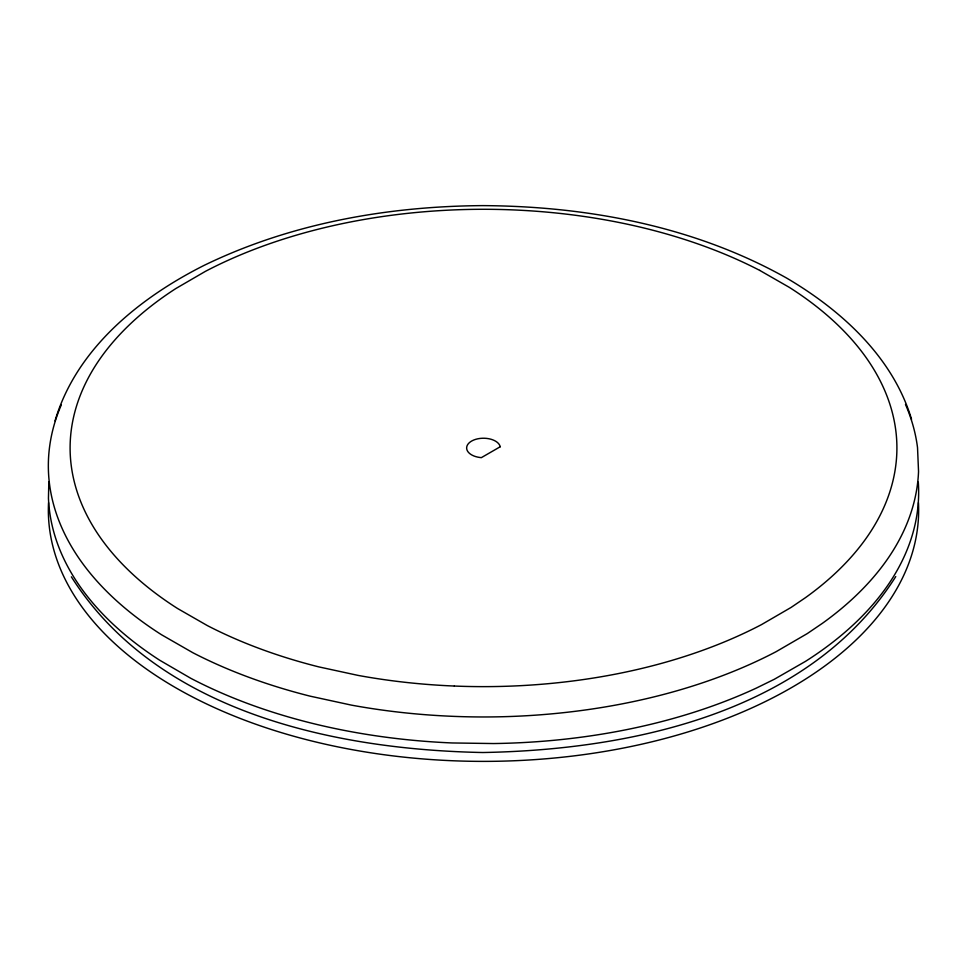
<?xml version="1.0" encoding="UTF-8"?>
<svg xmlns="http://www.w3.org/2000/svg" width="967" height="967" viewBox="0 0 967 967"><rect width="100%" height="100%" fill="white"/><g stroke="black" fill="none" stroke-linecap="round" stroke-linejoin="round"><path stroke-width="1.45" d="M48.834 481.747L48.447 498.162A436.492 252.012 0 0 0 68.862 568.62A431.608 249.184 0 0 0 84.334 592.42A437.555 252.617 0 0 0 159.724 660.243L190.753 678.278A436.552 252.049 0 0 0 293.243 718.324A433.011 249.994 0 0 0 350.816 731.644A436.794 252.182 0 0 0 452.169 742.958L493.521 743.55A436.854 252.218 0 0 0 615.568 731.765A432.358 249.619 0 0 0 656.786 722.832A436.697 252.133 0 0 0 756.448 688.045L774.253 679.305L805.475 661.38A436.153 251.819 0 0 0 874.857 602.223A432.164 249.51 0 0 0 891.163 580.273A436.879 252.23 0 0 0 917.514 510.467A432.805 249.873 0 0 0 918.287 482.11M55.01 420.899C76.284 348.845 139.236 298.09 203.928 265.466C290.366 223.425 387.163 206.225 482.775 205.62C587.646 206.189 694.62 226.314 786.763 278.145C841.35 310.322 892.759 356.859 911.555 419.291M895.756 576.562C809.983 712.159 632.503 749.848 482.775 752.519C333.506 749.606 157.041 711.772 71.377 576.828M759.711 270.385L789.386 287.404A414.734 239.441 0 0 1 855.287 343.611A411.362 237.495 0 0 1 877.202 375.196A414.952 239.574 0 0 1 895.829 430.786A410.274 236.867 0 0 1 896.796 453.463A415.012 239.598 0 0 1 877.395 520.403A410.745 237.145 0 0 1 862.709 543.007A414.867 239.526 0 0 1 805.463 597.666L791.091 607.433L761.597 624.561A414.347 239.224 0 0 1 664.244 662.613A410.915 237.241 0 0 1 609.548 675.268A415.024 239.611 0 0 1 513.259 686.014A411.156 237.386 0 0 1 454.345 686.038M918.457 502.671A435.15 251.227 0 0 1 483.5 761.38A435.15 251.227 0 0 1 48.543 502.671M61.344 404.798A436.576 252.061 0 0 0 49.438 448.011A432.587 249.752 0 0 0 49.474 483.814A436.854 252.218 0 0 0 69.08 542.33A432.817 249.885 0 0 0 92.143 575.583A436.552 252.049 0 0 0 161.513 634.739L192.747 652.665A437.507 252.592 0 0 0 310.214 696.18L351.432 705.124A436.564 252.049 0 0 0 452.81 716.329A432.805 249.873 0 0 0 514.831 716.317A436.879 252.23 0 0 0 635.742 701.087A432.164 249.51 0 0 0 673.769 691.683A436.153 251.819 0 0 0 776.223 651.625L807.276 633.59L822.409 623.316A436.697 252.133 0 0 0 882.666 565.78A432.358 249.619 0 0 0 898.138 541.979A436.854 252.218 0 0 0 918.541 471.521L917.526 447.648A436.794 252.182 0 0 0 905.487 404.448M454.345 686.038A414.734 239.441 0 0 1 358.032 675.389L318.88 666.904A415.629 239.961 0 0 1 207.289 625.552L177.614 608.533A414.734 239.441 0 0 1 111.713 552.314A411.168 237.386 0 0 1 89.798 520.742A415.012 239.598 0 0 1 71.183 465.151A410.951 237.266 0 0 1 71.135 431.137A414.746 239.453 0 0 1 89.593 375.534A409.935 236.673 0 0 1 104.291 352.919A415.617 239.961 0 0 1 175.921 288.492L205.391 271.364A414.746 239.453 0 0 1 302.756 233.325A411.35 237.495 0 0 1 357.452 220.657A415.024 239.611 0 0 1 453.741 209.912A410.757 237.145 0 0 1 512.655 209.887A414.662 239.405 0 0 1 608.968 220.549A410.032 236.734 0 0 1 648.12 229.034A415.677 239.985 0 0 1 759.711 270.385M500.29 446.718L481.324 457.657L479.874 457.476A16.862 9.73 0 0 1 466.686 447.262A16.862 9.73 0 0 1 482.279 438.256A16.862 9.73 0 0 1 499.963 445.872L500.29 446.718"/></g></svg>
